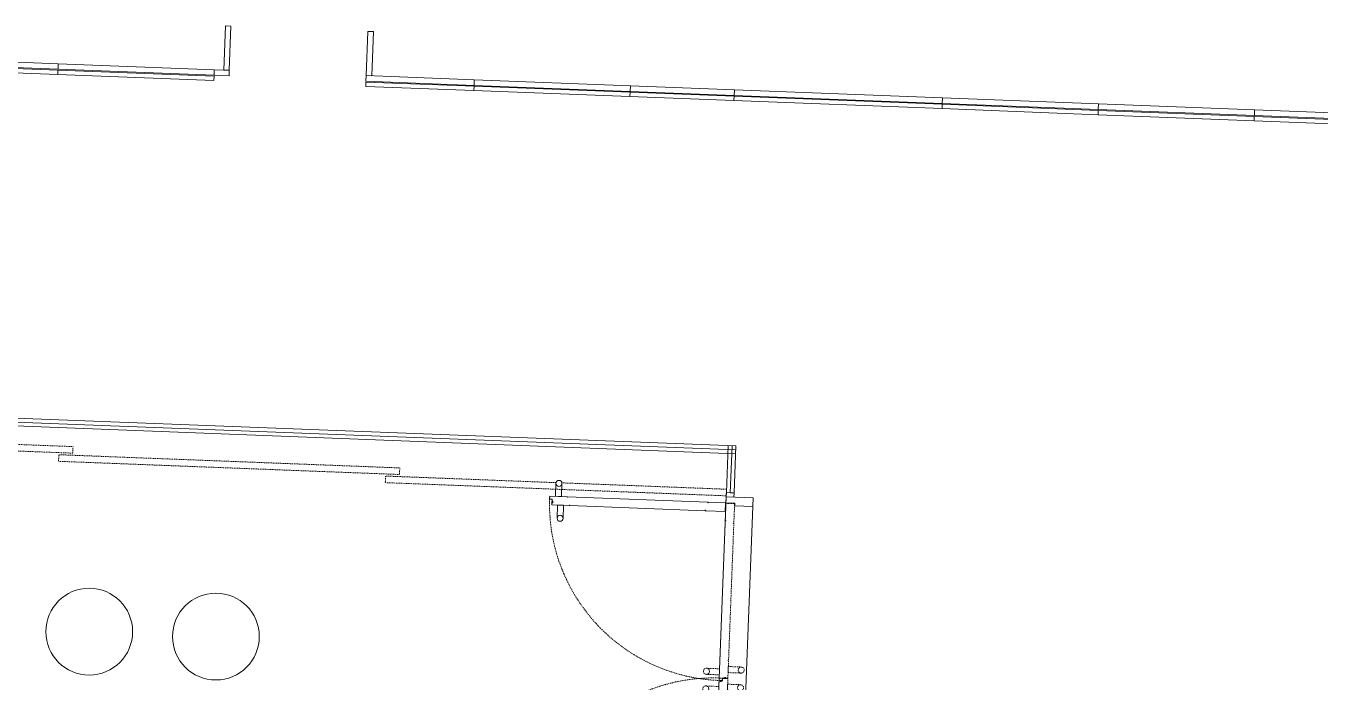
# Model space of a CAD drawing. Header units: millimetres. Extents: x 17924 to 83548, y -4690 to 56252.
# Drawn here: x 44369 to 51828, y 22658 to 26438 of the extents above; entities that cross this region are included whole.
import ezdxf

# ---------------------------------------------------------------- set-up
doc = ezdxf.new("R2010")
doc.units = ezdxf.units.MM
doc.header["$MEASUREMENT"] = 0
doc.linetypes.add('DGN Style 2', pattern=[10, 6, -4])
for name, color, linetype, lineweight in [('DOOR-CODE', 40, 'Continuous', 0), ('DOOR-FRAM', 40, 'Continuous', 0), ('DOOR-HEAD', 42, 'Continuous', 30), ('DOOR-LEAF', 40, 'Continuous', 0), ('DOOR-OPNG', 40, 'Continuous', 0), ('FURN-STOR', 213, 'Continuous', 0), ('GLAZ', 4, 'Continuous', 0), ('WALL-LNIG', 1, 'Continuous', 0)]:
    doc.layers.add(name, color=color, linetype=linetype, lineweight=lineweight)

# ---------------------------------------------------------------- blocks, each defined once
blk = doc.blocks.new('*U115')
at = {"color": 251, "linetype": 'DGN Style 2', "lineweight": -2, "flags": 128}
for points in [[(-969.9, 43.6), (994.9, -32.3), (996.3, 5.6), (-968.4, 81.6), (-969.9, 43.6)], [(913, -79.2), (2877.8, -155.1), (2879.3, -117.2), (914.5, -41.2), (913, -79.2)], [(2795.9, -202), (4760.7, -277.9), (4762.2, -240), (2797.4, -164), (2795.9, -202)]]:
    blk.add_lwpolyline(points, close=True, dxfattribs=at)
blk = doc.blocks.new('*U240')
at = {"color": 0, "linetype": 'ByBlock', "lineweight": -2, "flags": 128}
blk.add_lwpolyline([(28.1, -25.9), (-46.8, -23), (-45.5, 11.9), (29.5, 9)], dxfattribs=at)
at = {"color": 0, "linetype": 'ByBlock', "lineweight": -2}
blk.add_wipeout([(46.3, -9.1), (46.3, -8), (46.2, -6.9), (46.1, -5.8), (45.9, -4.7), (45.6, -3.7), (45.3, -2.6), (44.9, -1.6), (44.4, -0.6), (43.9, 0.4), (43.3, 1.3), (42.7, 2.2), (42, 3), (41.3, 3.8), (40.5, 4.6), (39.6, 5.3), (38.7, 6), (37.8, 6.6), (36.8, 7.1), (35.9, 7.6), (34.8, 8), (33.8, 8.3), (32.7, 8.6), (31.7, 8.8), (30.6, 9), (29.5, 9), (28.4, 9.1), (27.3, 9), (26.2, 8.9), (25.1, 8.7), (24, 8.4), (23, 8.1), (22, 7.7), (21, 7.2), (20, 6.7), (19.1, 6.1), (18.2, 5.5), (17.3, 4.8), (16.5, 4), (15.7, 3.2), (15, 2.4), (14.4, 1.5), (13.8, 0.6), (13.3, -0.4), (12.8, -1.4), (12.4, -2.4), (12, -3.4), (11.7, -4.5), (11.5, -5.6), (11.4, -6.7), (11.3, -7.8), (11.3, -8.9), (11.4, -10), (11.5, -11.1), (11.7, -12.1), (11.9, -13.2), (12.3, -14.3), (12.7, -15.3), (13.1, -16.3), (13.7, -17.2), (14.2, -18.2), (14.9, -19.1), (15.6, -19.9), (16.3, -20.7), (17.1, -21.5), (18, -22.2), (18.8, -22.8), (19.8, -23.4), (20.7, -24), (21.7, -24.5), (22.7, -24.9), (23.8, -25.2), (24.8, -25.5), (25.9, -25.7), (27, -25.9), (28.1, -25.9), (29.2, -25.9), (30.3, -25.9), (31.4, -25.7), (32.5, -25.5), (33.5, -25.3), (34.6, -25), (35.6, -24.6), (36.6, -24.1), (37.6, -23.6), (38.5, -23), (39.4, -22.3), (40.3, -21.7), (41.1, -20.9), (41.8, -20.1), (42.5, -19.3), (43.2, -18.4), (43.8, -17.5), (44.3, -16.5), (44.8, -15.5), (45.2, -14.5), (45.6, -13.4), (45.8, -12.4), (46.1, -11.3)], dxfattribs=at)
blk.add_circle((28.8, -8.4), 17.5, dxfattribs=at)
blk = doc.blocks.new('*U241')
at = {"color": 0, "linetype": 'ByBlock', "lineweight": -2, "extrusion": (0, 0, -1), "flags": 128}
blk.add_lwpolyline([(-28.1, -25.9), (46.8, -23), (45.5, 11.9), (-29.5, 9)], dxfattribs=at)
at = {"color": 0, "linetype": 'ByBlock', "lineweight": -2}
blk.add_wipeout([(46.3, -9.1), (46.2, -10.2), (46.1, -11.3), (45.8, -12.4), (45.6, -13.4), (45.2, -14.5), (44.8, -15.5), (44.3, -16.5), (43.8, -17.5), (43.2, -18.4), (42.5, -19.3), (41.8, -20.1), (41.1, -20.9), (40.3, -21.7), (39.4, -22.3), (38.5, -23), (37.6, -23.6), (36.6, -24.1), (35.6, -24.6), (34.6, -25), (33.6, -25.3), (32.5, -25.5), (31.4, -25.7), (30.3, -25.9), (29.2, -25.9), (28.1, -25.9), (27, -25.9), (25.9, -25.7), (24.8, -25.5), (23.8, -25.2), (22.7, -24.9), (21.7, -24.5), (20.7, -24), (19.8, -23.4), (18.8, -22.8), (18, -22.2), (17.1, -21.5), (16.3, -20.7), (15.6, -19.9), (14.9, -19.1), (14.2, -18.2), (13.7, -17.2), (13.1, -16.3), (12.7, -15.3), (12.3, -14.3), (11.9, -13.2), (11.7, -12.1), (11.5, -11.1), (11.4, -10), (11.3, -8.9), (11.3, -7.8), (11.4, -6.7), (11.5, -5.6), (11.7, -4.5), (12, -3.4), (12.4, -2.4), (12.8, -1.4), (13.3, -0.4), (13.8, 0.6), (14.4, 1.5), (15, 2.4), (15.7, 3.2), (16.5, 4), (17.3, 4.8), (18.2, 5.5), (19.1, 6.1), (20, 6.7), (21, 7.2), (22, 7.7), (23, 8.1), (24, 8.4), (25.1, 8.7), (26.2, 8.9), (27.3, 9), (28.4, 9.1), (29.5, 9), (30.6, 9), (31.7, 8.8), (32.7, 8.6), (33.8, 8.3), (34.8, 8), (35.9, 7.6), (36.8, 7.1), (37.8, 6.6), (38.7, 6), (39.6, 5.3), (40.5, 4.6), (41.3, 3.8), (42, 3), (42.7, 2.2), (43.3, 1.3), (43.9, 0.4), (44.4, -0.6), (44.9, -1.6), (45.3, -2.6), (45.6, -3.7), (45.9, -4.7), (46.1, -5.8), (46.2, -6.9)], dxfattribs=at)
at = {"color": 0, "linetype": 'ByBlock', "lineweight": -2, "extrusion": (0, 0, -1)}
blk.add_circle((-28.8, -8.4), 17.5, dxfattribs=at)
blk = doc.blocks.new('*U242')
at = {"color": 0, "linetype": 'ByBlock', "lineweight": -2, "flags": 128}
for points in [[(1.5, -6.8), (1.5, -7.3), (4.5, -7.3), (4.5, -10.3), (-4.5, -10.3), (-4.5, -7.3), (-1.5, -7.3), (-1.5, -6.8), (-5, -6.8), (-5, -10.8), (5, -10.8), (5, -6.8), (1.5, -6.8)], [(-2.5, -7.3), (-2, -7.3), (-2, -8.3), (-2.5, -8.3), (-2.5, -7.3)], [(-1.5, -3.3), (-1.3, -3.3), (-1.3, -7.3), (-1.5, -7.3), (-1.5, -3.3)], [(-1.3, -8.3), (-0.8, -8.3), (-0.8, -10.3), (-1.3, -10.3), (-1.3, -8.3)], [(0.7, -8.3), (1.2, -8.3), (1.2, -10.3), (0.7, -10.3), (0.7, -8.3)], [(1.3, -3.3), (1.5, -3.3), (1.5, -7.3), (1.3, -7.3), (1.3, -3.3)], [(2, -7.3), (2.5, -7.3), (2.5, -8.3), (2, -8.3), (2, -7.3)]]:
    blk.add_lwpolyline(points, close=True, dxfattribs=at)
blk.add_lwpolyline([(-2, -7.7, -0.414214), (-1.6, -7.3), (1.6, -7.3, -0.414214), (2, -7.7), (2, -7.9, -0.414214), (1.6, -8.3), (-1.6, -8.3, -0.414214), (-2, -7.9), (-2, -7.7)], format="xyb", close=True, dxfattribs=at)
blk = doc.blocks.new('*U239')
at = {"layer": 'DOOR-LEAF', "color": 0, "linetype": 'ByBlock', "extrusion": (0, 0, -1), "rotation": 2.213178310679018}
blk.add_blockref('*U241', (70.9, 435.1), dxfattribs=at)
at = {"layer": 'DOOR-LEAF', "color": 0, "linetype": 'ByBlock', "rotation": 2.21310000000006}
blk.add_blockref('*U240', (70.9, 450.1), dxfattribs=at)
at = {"layer": 'DOOR-LEAF', "color": 0, "linetype": 'ByBlock', "flags": 128}
blk.add_lwpolyline([(25, 492.7), (25, 392.7), (22, 392.7), (22, 389.7), (25, 389.7), (25, -397.7), (22, -397.7), (22, -400.7), (25, -400.7), (25, -513.8), (-25, -513.8), (-25, -413.7), (-22, -413.7), (-22, -410.7), (-25, -410.7), (-25, 374.7), (-22, 374.7), (-22, 377.7), (-25, 377.7), (-25, 477.7), (-5, 477.7), (-5, 492.7), (25, 492.7)], close=True, dxfattribs=at)
at = {"layer": 'DOOR-CODE', "color": 0, "linetype": 'ByBlock', "lineweight": 0}
blk.add_blockref('*U242', (-15, 484.5), dxfattribs=at)
blk = doc.blocks.new('*U244')
at = {"color": 0, "linetype": 'ByBlock', "lineweight": -2, "extrusion": (0, 0, -1), "flags": 128}
blk.add_lwpolyline([(-28.1, -25.9), (46.8, -23), (45.5, 11.9), (-29.5, 9)], dxfattribs=at)
at = {"color": 0, "linetype": 'ByBlock', "lineweight": -2}
blk.add_wipeout([(46.3, -9.1), (46.2, -10.2), (46.1, -11.3), (45.8, -12.4), (45.6, -13.4), (45.2, -14.5), (44.8, -15.5), (44.3, -16.5), (43.8, -17.5), (43.2, -18.4), (42.5, -19.3), (41.8, -20.1), (41.1, -20.9), (40.3, -21.7), (39.4, -22.3), (38.5, -23), (37.6, -23.6), (36.6, -24.1), (35.6, -24.6), (34.6, -25), (33.6, -25.3), (32.5, -25.5), (31.4, -25.7), (30.3, -25.9), (29.2, -25.9), (28.1, -25.9), (27, -25.9), (25.9, -25.7), (24.8, -25.5), (23.8, -25.2), (22.7, -24.9), (21.7, -24.5), (20.7, -24), (19.8, -23.4), (18.8, -22.8), (18, -22.2), (17.1, -21.5), (16.3, -20.7), (15.6, -19.9), (14.9, -19.1), (14.2, -18.2), (13.7, -17.2), (13.1, -16.3), (12.7, -15.3), (12.3, -14.3), (11.9, -13.2), (11.7, -12.1), (11.5, -11.1), (11.4, -10), (11.3, -8.9), (11.3, -7.8), (11.4, -6.7), (11.5, -5.6), (11.7, -4.5), (12, -3.4), (12.4, -2.4), (12.8, -1.4), (13.3, -0.4), (13.8, 0.6), (14.4, 1.5), (15, 2.4), (15.7, 3.2), (16.5, 4), (17.3, 4.8), (18.2, 5.5), (19.1, 6.1), (20, 6.7), (21, 7.2), (22, 7.7), (23, 8.1), (24, 8.4), (25.1, 8.7), (26.2, 8.9), (27.3, 9), (28.4, 9.1), (29.5, 9), (30.6, 9), (31.7, 8.8), (32.7, 8.6), (33.8, 8.3), (34.8, 8), (35.9, 7.6), (36.8, 7.1), (37.8, 6.6), (38.7, 6), (39.6, 5.3), (40.5, 4.6), (41.3, 3.8), (42, 3), (42.7, 2.2), (43.3, 1.3), (43.9, 0.4), (44.4, -0.6), (44.9, -1.6), (45.3, -2.6), (45.6, -3.7), (45.9, -4.7), (46.1, -5.8), (46.2, -6.9)], dxfattribs=at)
at = {"color": 0, "linetype": 'ByBlock', "lineweight": -2, "extrusion": (0, 0, -1)}
blk.add_circle((-28.8, -8.4), 17.5, dxfattribs=at)
blk = doc.blocks.new('*U245')
at = {"color": 0, "linetype": 'ByBlock', "lineweight": -2, "flags": 128}
blk.add_lwpolyline([(28.1, -25.9), (-46.8, -23), (-45.5, 11.9), (29.5, 9)], dxfattribs=at)
at = {"color": 0, "linetype": 'ByBlock', "lineweight": -2}
blk.add_wipeout([(46.3, -9.1), (46.3, -8), (46.2, -6.9), (46.1, -5.8), (45.9, -4.7), (45.6, -3.7), (45.3, -2.6), (44.9, -1.6), (44.4, -0.6), (43.9, 0.4), (43.3, 1.3), (42.7, 2.2), (42, 3), (41.3, 3.8), (40.5, 4.6), (39.6, 5.3), (38.7, 6), (37.8, 6.6), (36.8, 7.1), (35.9, 7.6), (34.8, 8), (33.8, 8.3), (32.7, 8.6), (31.7, 8.8), (30.6, 9), (29.5, 9), (28.4, 9.1), (27.3, 9), (26.2, 8.9), (25.1, 8.7), (24, 8.4), (23, 8.1), (22, 7.7), (21, 7.2), (20, 6.7), (19.1, 6.1), (18.2, 5.5), (17.3, 4.8), (16.5, 4), (15.7, 3.2), (15, 2.4), (14.4, 1.5), (13.8, 0.6), (13.3, -0.4), (12.8, -1.4), (12.4, -2.4), (12, -3.4), (11.7, -4.5), (11.5, -5.6), (11.4, -6.7), (11.3, -7.8), (11.3, -8.9), (11.4, -10), (11.5, -11.1), (11.7, -12.1), (11.9, -13.2), (12.3, -14.3), (12.7, -15.3), (13.1, -16.3), (13.7, -17.2), (14.2, -18.2), (14.9, -19.1), (15.6, -19.9), (16.3, -20.7), (17.1, -21.5), (18, -22.2), (18.8, -22.8), (19.8, -23.4), (20.7, -24), (21.7, -24.5), (22.7, -24.9), (23.8, -25.2), (24.8, -25.5), (25.9, -25.7), (27, -25.9), (28.1, -25.9), (29.2, -25.9), (30.3, -25.9), (31.4, -25.7), (32.5, -25.5), (33.5, -25.3), (34.6, -25), (35.6, -24.6), (36.6, -24.1), (37.6, -23.6), (38.5, -23), (39.4, -22.3), (40.3, -21.7), (41.1, -20.9), (41.8, -20.1), (42.5, -19.3), (43.2, -18.4), (43.8, -17.5), (44.3, -16.5), (44.8, -15.5), (45.2, -14.5), (45.6, -13.4), (45.8, -12.4), (46.1, -11.3)], dxfattribs=at)
blk.add_circle((28.8, -8.4), 17.5, dxfattribs=at)
blk = doc.blocks.new('*U246')
at = {"color": 0, "linetype": 'ByBlock', "lineweight": -2, "flags": 128}
for points in [[(1.5, 7.3), (1.5, 6.8), (4.5, 6.8), (4.5, 3.8), (-4.5, 3.8), (-4.5, 6.8), (-1.5, 6.8), (-1.5, 7.3), (-5, 7.3), (-5, 3.3), (5, 3.3), (5, 7.3), (1.5, 7.3)], [(-2.5, 6.8), (-2, 6.8), (-2, 5.8), (-2.5, 5.8), (-2.5, 6.8)], [(-1.5, 10.8), (-1.3, 10.8), (-1.3, 6.8), (-1.5, 6.8), (-1.5, 10.8)], [(-1.3, 5.8), (-0.8, 5.8), (-0.8, 3.8), (-1.3, 3.8), (-1.3, 5.8)], [(0.7, 5.8), (1.2, 5.8), (1.2, 3.8), (0.7, 3.8), (0.7, 5.8)], [(1.3, 10.8), (1.5, 10.8), (1.5, 6.8), (1.3, 6.8), (1.3, 10.8)], [(2, 6.8), (2.5, 6.8), (2.5, 5.8), (2, 5.8), (2, 6.8)]]:
    blk.add_lwpolyline(points, close=True, dxfattribs=at)
blk.add_lwpolyline([(-2, 6.4, -0.414214), (-1.6, 6.8), (1.6, 6.8, -0.414214), (2, 6.4), (2, 6.2, -0.414214), (1.6, 5.8), (-1.6, 5.8, -0.414214), (-2, 6.2), (-2, 6.4)], format="xyb", close=True, dxfattribs=at)
blk = doc.blocks.new('*U243')
at = {"layer": 'DOOR-LEAF', "color": 0, "linetype": 'ByBlock', "extrusion": (0, 0, -1), "rotation": 2.213178310679018}
blk.add_blockref('*U244', (70.9, -456.9), dxfattribs=at)
at = {"layer": 'DOOR-LEAF', "color": 0, "linetype": 'ByBlock', "rotation": 2.21310000000006}
blk.add_blockref('*U245', (70.9, -441.9), dxfattribs=at)
at = {"layer": 'DOOR-LEAF', "color": 0, "linetype": 'ByBlock', "flags": 128}
blk.add_lwpolyline([(-25, 507.2), (-25, 407.2), (-22, 407.2), (-22, 404.2), (-25, 404.2), (-25, -411.2), (-22, -411.2), (-22, -414.2), (-25, -414.2), (-25, -514.2), (-7, -514.2), (-7, -499.2), (25, -499.2), (25, -399.2), (22, -399.2), (22, -396.2), (25, -396.2), (25, 391.2), (22, 391.2), (22, 394.2), (25, 394.2), (25, 507.2), (-25, 507.2)], close=True, dxfattribs=at)
at = {"layer": 'DOOR-CODE', "color": 0, "linetype": 'ByBlock', "lineweight": 0, "rotation": 180}
blk.add_blockref('*U246', (9, -492), dxfattribs=at)
blk = doc.blocks.new('*U248')
at = {"color": 0, "linetype": 'ByBlock', "lineweight": -2, "extrusion": (0, 0, -1), "flags": 128}
blk.add_lwpolyline([(-28.5, -18.9), (46.5, -16), (45.1, 18.9), (-29.8, 16)], dxfattribs=at)
at = {"color": 0, "linetype": 'ByBlock', "lineweight": -2}
blk.add_wipeout([(46.6, -2.1), (46.5, -3.2), (46.4, -4.3), (46.2, -5.4), (45.9, -6.4), (45.6, -7.5), (45.1, -8.5), (44.7, -9.5), (44.1, -10.5), (43.5, -11.4), (42.9, -12.3), (42.2, -13.1), (41.4, -13.9), (40.6, -14.7), (39.8, -15.3), (38.9, -16), (37.9, -16.6), (37, -17.1), (36, -17.6), (34.9, -18), (33.9, -18.3), (32.8, -18.5), (31.7, -18.7), (30.7, -18.9), (29.6, -18.9), (28.5, -18.9), (27.4, -18.9), (26.3, -18.7), (25.2, -18.5), (24.1, -18.2), (23.1, -17.9), (22.1, -17.5), (21.1, -17), (20.1, -16.4), (19.2, -15.8), (18.3, -15.2), (17.5, -14.5), (16.7, -13.7), (15.9, -12.9), (15.2, -12.1), (14.6, -11.2), (14, -10.2), (13.5, -9.3), (13, -8.3), (12.6, -7.3), (12.3, -6.2), (12, -5.1), (11.8, -4.1), (11.7, -3), (11.6, -1.9), (11.6, -0.8), (11.7, 0.3), (11.9, 1.4), (12.1, 2.5), (12.4, 3.6), (12.7, 4.6), (13.1, 5.6), (13.6, 6.6), (14.1, 7.6), (14.7, 8.5), (15.4, 9.4), (16.1, 10.2), (16.8, 11), (17.7, 11.8), (18.5, 12.5), (19.4, 13.1), (20.3, 13.7), (21.3, 14.2), (22.3, 14.7), (23.3, 15.1), (24.4, 15.4), (25.4, 15.7), (26.5, 15.9), (27.6, 16), (28.7, 16.1), (29.8, 16), (30.9, 16), (32, 15.8), (33.1, 15.6), (34.1, 15.3), (35.2, 15), (36.2, 14.6), (37.2, 14.1), (38.1, 13.6), (39.1, 13), (40, 12.3), (40.8, 11.6), (41.6, 10.8), (42.3, 10), (43, 9.2), (43.7, 8.3), (44.3, 7.4), (44.8, 6.4), (45.2, 5.4), (45.6, 4.4), (46, 3.3), (46.2, 2.3), (46.4, 1.2), (46.6, 0.1)], dxfattribs=at)
at = {"color": 0, "linetype": 'ByBlock', "lineweight": -2, "extrusion": (0, 0, -1)}
blk.add_circle((-29.1, -1.4), 17.5, dxfattribs=at)
blk = doc.blocks.new('*U249')
at = {"color": 0, "linetype": 'ByBlock', "lineweight": -2, "flags": 128}
blk.add_lwpolyline([(28.3, -18.9), (-46.6, -16), (-45.3, 18.9), (29.7, 16)], dxfattribs=at)
at = {"color": 0, "linetype": 'ByBlock', "lineweight": -2}
blk.add_wipeout([(46.5, -2.1), (46.5, -1), (46.4, 0.1), (46.3, 1.2), (46.1, 2.3), (45.8, 3.3), (45.5, 4.4), (45.1, 5.4), (44.6, 6.4), (44.1, 7.4), (43.5, 8.3), (42.9, 9.2), (42.2, 10), (41.5, 10.8), (40.7, 11.6), (39.8, 12.3), (38.9, 13), (38, 13.6), (37, 14.1), (36.1, 14.6), (35, 15), (34, 15.3), (32.9, 15.6), (31.9, 15.8), (30.8, 16), (29.7, 16), (28.6, 16.1), (27.5, 16), (26.4, 15.9), (25.3, 15.7), (24.2, 15.4), (23.2, 15.1), (22.2, 14.7), (21.2, 14.2), (20.2, 13.7), (19.3, 13.1), (18.4, 12.5), (17.5, 11.8), (16.7, 11), (15.9, 10.2), (15.2, 9.4), (14.6, 8.5), (14, 7.6), (13.5, 6.6), (13, 5.6), (12.6, 4.6), (12.2, 3.6), (11.9, 2.5), (11.7, 1.4), (11.6, 0.3), (11.5, -0.8), (11.5, -1.9), (11.6, -3), (11.7, -4.1), (11.9, -5.1), (12.1, -6.2), (12.5, -7.2), (12.9, -8.3), (13.3, -9.3), (13.9, -10.2), (14.4, -11.2), (15.1, -12.1), (15.8, -12.9), (16.5, -13.7), (17.3, -14.5), (18.2, -15.2), (19, -15.8), (20, -16.4), (20.9, -17), (21.9, -17.4), (22.9, -17.9), (24, -18.2), (25, -18.5), (26.1, -18.7), (27.2, -18.8), (28.3, -18.9), (29.4, -18.9), (30.5, -18.9), (31.6, -18.7), (32.7, -18.5), (33.8, -18.3), (34.8, -17.9), (35.8, -17.5), (36.8, -17.1), (37.8, -16.6), (38.7, -16), (39.6, -15.3), (40.5, -14.6), (41.3, -13.9), (42, -13.1), (42.7, -12.3), (43.4, -11.4), (44, -10.5), (44.5, -9.5), (45, -8.5), (45.4, -7.5), (45.8, -6.4), (46, -5.4), (46.3, -4.3)], dxfattribs=at)
blk.add_circle((29, -1.4), 17.5, dxfattribs=at)
blk = doc.blocks.new('*U250')
at = {"color": 0, "linetype": 'ByBlock', "lineweight": -2, "flags": 128}
for points in [[(1.6, 0.2), (1.6, -0.3), (4.6, -0.3), (4.6, -3.3), (-4.4, -3.3), (-4.4, -0.3), (-1.4, -0.3), (-1.4, 0.2), (-4.9, 0.2), (-4.9, -3.8), (5.1, -3.8), (5.1, 0.2), (1.6, 0.2)], [(-1.4, 3.7), (-1.2, 3.7), (-1.2, -0.3), (-1.4, -0.3), (-1.4, 3.7)], [(1.4, 3.7), (1.6, 3.7), (1.6, -0.3), (1.4, -0.3), (1.4, 3.7)], [(-2.4, -0.3), (-1.9, -0.3), (-1.9, -1.3), (-2.4, -1.3), (-2.4, -0.3)], [(-1.2, -1.3), (-0.7, -1.3), (-0.7, -3.3), (-1.2, -3.3), (-1.2, -1.3)], [(0.8, -1.3), (1.3, -1.3), (1.3, -3.3), (0.8, -3.3), (0.8, -1.3)], [(2.1, -0.3), (2.6, -0.3), (2.6, -1.3), (2.1, -1.3), (2.1, -0.3)]]:
    blk.add_lwpolyline(points, close=True, dxfattribs=at)
blk.add_lwpolyline([(-1.9, -0.7, -0.414214), (-1.5, -0.3), (1.7, -0.3, -0.414214), (2.1, -0.7), (2.1, -0.9, -0.414214), (1.7, -1.3), (-1.5, -1.3, -0.414214), (-1.9, -0.9), (-1.9, -0.7)], format="xyb", close=True, dxfattribs=at)
blk = doc.blocks.new('*U247')
at = {"layer": 'DOOR-LEAF', "color": 0, "linetype": 'ByBlock', "extrusion": (0, 0, -1), "rotation": 92.2131783106794}
blk.add_blockref('*U248', (456.9, 70.9), dxfattribs=at)
at = {"layer": 'DOOR-LEAF', "color": 0, "linetype": 'ByBlock', "rotation": 272.2130999999997}
blk.add_blockref('*U249', (-441.9, -70.9), dxfattribs=at)
at = {"layer": 'DOOR-LEAF', "color": 0, "linetype": 'ByBlock', "flags": 128}
blk.add_lwpolyline([(507.2, 25), (407.2, 25), (407.2, 22), (404.2, 22), (404.2, 25), (-404.2, 25.1), (-404.2, 22.1), (-407.2, 22.1), (-407.2, 25.1), (-507.2, 25.1), (-507.2, 7.1), (-492.2, 7.1), (-492.2, -24.9), (-392.2, -24.9), (-392.2, -21.9), (-389.2, -21.9), (-389.2, -24.9), (391.2, -25), (391.2, -22), (394.2, -22), (394.2, -25), (507.2, -25), (507.2, 25)], close=True, dxfattribs=at)
at = {"layer": 'DOOR-CODE', "color": 0, "linetype": 'ByBlock', "lineweight": 0, "rotation": 89.99999999999893}
blk.add_blockref('*U250', (-492, -9), dxfattribs=at)
blk = doc.blocks.new('*U234')
at = {"layer": 'DOOR-CODE', "color": 0, "lineweight": 13, "flags": 128}
blk.add_lwpolyline([(549.6, 2057.8), (542.4, 2060.1), (554.4, 2059.7), (554, 2047.7), (552.2, 2055)], dxfattribs=at)
at = {"layer": 'DOOR-FRAM', "color": 0, "flags": 128}
blk.add_lwpolyline([(659.7, 2090.6), (503.8, 2096.6), (502.5, 2061.7), (554.4, 2059.7), (553.8, 2044.7), (657.8, 2040.7), (659.7, 2090.6)], close=True, dxfattribs=at)
at = {"layer": 'DOOR-HEAD', "color": 0, "lineweight": 0, "flags": 128}
blk.add_lwpolyline([(503.8, 2096.6), (659.7, 2090.6), (494.3, -2190.2), (338.4, -2184.2), (503.8, 2096.6)], close=True, dxfattribs=at)
at = {"layer": 'DOOR-OPNG', "color": 0, "linetype": 'DGN Style 2'}
for centre, radius, start, end in [((502.7, 2055.3), 1017, 177.4224, 268.77527), ((428.1, 47.6), 1006.1, 85.13799, 175.13799)]:
    blk.add_arc(centre, radius, start, end, dxfattribs=at)
at = {"layer": 'DOOR-LEAF', "color": 0, "linetype": 'DGN Style 2', "rotation": 357.7868999999999}
blk.add_blockref('*U239', (469.4, 558.6), dxfattribs=at)
blk.add_blockref('*U243', (507.8, 1551.8), dxfattribs=at)
at = {"layer": 'DOOR-LEAF', "color": 0, "rotation": 357.7868999999999}
blk.add_blockref('*U247', (-7.4, 2056.4), dxfattribs=at)

msp = doc.modelspace()

# ---------------------------------------------------------------- linework, layer by layer
at = {"layer": 'FURN-STOR'}
for centre in [(44734.3, 22948.2), (45464.5, 22920)]:
    msp.add_circle(centre, 250, dxfattribs=at)
at = {"layer": 'GLAZ'}
for p, q in [((40900.4, 24264.8), (48459.8, 23972.7)), ((40901.3, 24287.3), (48460.7, 23995.2)), ((40902.2, 24309.8), (48461.5, 24017.7)), ((48406.1, 23749.6), (48416.6, 24019.4)), ((48428.6, 23748.7), (48439, 24018.5)), ((48451.1, 23747.9), (48461.5, 24017.7)), ((48406.1, 23749.6), (48428.6, 23748.7)), ((48451.1, 23747.9), (48428.6, 23748.7))]:
    msp.add_line(p, q, dxfattribs=at)
at = {"layer": 'GLAZ', "flags": 128}
msp.add_lwpolyline([(48406.1, 23749.6), (48451.1, 23747.9), (48450.1, 23722.9), (48405.2, 23724.6), (48406.1, 23749.6)], close=True, dxfattribs=at)
at = {"layer": 'WALL-LNIG', "flags": 128}
for points in [[(45509.4, 26182.9), (45519.2, 26437.5), (45551.2, 26436.3), (45541.4, 26181.6), (45509.4, 26182.9)], [(46330.8, 26151.2), (46340.6, 26405.8), (46372.6, 26404.5), (46362.8, 26149.9), (46330.8, 26151.2)], [(43655.4, 26222.6), (44554.7, 26187.7), (44555.9, 26219.7), (43656.6, 26254.6), (43655.4, 26222.6)], [(45454, 26153), (44554.7, 26187.7), (44555.9, 26219.7), (45455.3, 26185), (45454, 26153)], [(45540.1, 26149.7), (45454, 26153), (45455.3, 26185), (45541.4, 26181.6), (45540.1, 26149.7)], [(46952.5, 26095.1), (47851.8, 26060.4), (47853, 26092.3), (46953.7, 26127.1), (46952.5, 26095.1)], [(47853, 26092.3), (48452.6, 26069.2), (48451.3, 26037.2), (47851.8, 26060.4), (47853, 26092.3)], [(48451.3, 26037.2), (49650.5, 25990.9), (49651.7, 26022.8), (48452.6, 26069.2), (48451.3, 26037.2)], [(49651.7, 26022.8), (50551, 25988.1), (50549.8, 25956.1), (49650.5, 25990.9), (49651.7, 26022.8)], [(50551, 25988.1), (51450.3, 25953.3), (51449.1, 25921.3), (50549.8, 25956.1), (50551, 25988.1)], [(51450.3, 25953.3), (52649.5, 25907), (52648.2, 25875), (51449.1, 25921.3), (51450.3, 25953.3)]]:
    msp.add_lwpolyline(points, close=True, dxfattribs=at)
at = {"layer": 'WALL-LNIG', "lineweight": 0, "flags": 128}
for points in [[(43655.2, 26217.5), (44554.5, 26182.7), (44553.6, 26157.8), (43654.2, 26192.5), (43655.2, 26217.5)], [(44554.5, 26182.7), (45453.8, 26148), (45452.9, 26123), (44553.6, 26157.8), (44554.5, 26182.7)], [(46329.4, 26114.2), (46952.3, 26090.1), (46951.3, 26065.1), (46328.4, 26089.2), (46329.4, 26114.2)], [(46952.3, 26090.1), (47851.6, 26055.3), (47850.6, 26030.3), (46951.3, 26065.1), (46952.3, 26090.1)], [(47851.6, 26055.3), (48451.2, 26032.2), (48450.2, 26007.2), (47850.6, 26030.3), (47851.6, 26055.3)], [(48451.2, 26032.2), (49650.3, 25985.8), (49649.3, 25960.8), (48450.2, 26007.2), (48451.2, 26032.2)], [(49650.3, 25985.8), (50549.6, 25951.1), (50548.6, 25926.1), (49649.3, 25960.8), (49650.3, 25985.8)], [(50549.6, 25951.1), (51448.9, 25916.3), (51447.9, 25891.3), (50548.6, 25926.1), (50549.6, 25951.1)], [(51448.9, 25916.3), (52648, 25870), (52647.1, 25845), (51448, 25891.3), (51448.9, 25916.3)]]:
    msp.add_lwpolyline(points, close=True, dxfattribs=at)
at = {"layer": 'WALL-LNIG', "linetype": 'Continuous', "flags": 128}
msp.add_lwpolyline([(46330.8, 26151.2), (46953.7, 26127.1), (46952.5, 26095), (46329.5, 26119.2), (46330.8, 26151.2)], close=True, dxfattribs=at)

# ---------------------------------------------------------------- block references
at = {"layer": 'WALL-LNIG', "color": 251, "linetype": 'DGN Style 2'}
msp.add_blockref('*U115', (43644.7, 24008.6), dxfattribs=at)

# ---------------------------------------------------------------- next in the draw order: block references
at = {"layer": 'DOOR-HEAD', "lineweight": 0}
msp.add_blockref('*U234', (47901.4, 21628), dxfattribs=at)

doc.saveas('drawing.dxf')
